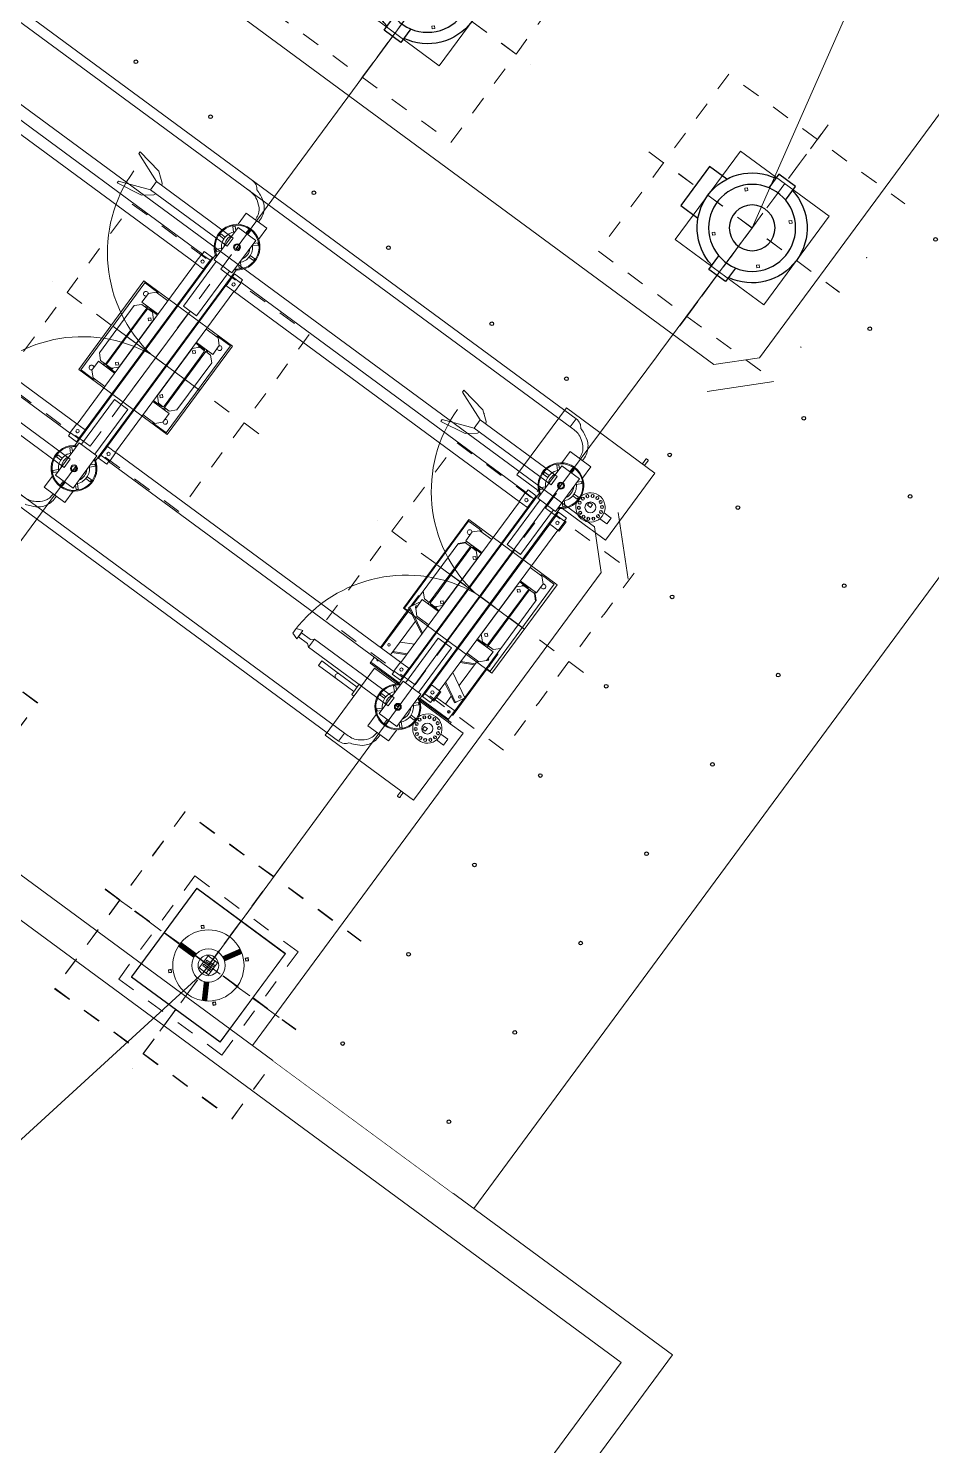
# Model space of a CAD drawing. Header units: metres. Extents: x 432095 to 435012, y 2470938 to 2473256.
# Drawn here: x 433757.95 to 433762.88, y 2471302.39 to 2471310.12 of the extents above; entities that cross this region are included whole.
import ezdxf

# ---------------------------------------------------------------- set-up
doc = ezdxf.new("R2010")
doc.units = ezdxf.units.M
doc.header["$MEASUREMENT"] = 0
doc.set_wipeout_variables(frame=1)
for name, pattern in [('MB D$0$DASHDOT', [1, 0.5, -0.25, 0, -0.25]), ('MB D$0$DASHED', [19.05, 12.7, -6.35]), ('MB D$0$HIDDEN', [0.375, 0.25, -0.125])]:
    doc.linetypes.add(name, pattern=pattern)
for name, color, linetype, lineweight in [('cong trinh tram 110kv', 7, 'Continuous', 5), ('MB D$0$net dut du kien lam', 8, 'MB D$0$HIDDEN', 20), ('MB D$0$TAM TB MOI', 9, 'MB D$0$HIDDEN', 20)]:
    doc.layers.add(name, color=color, linetype=linetype, lineweight=lineweight)
for name, color, linetype in [('MB D$0$1.TB MOI', 3, 'Continuous'), ('MB D$0$4-Net thay', 4, 'Continuous'), ('MB D$0$muong cap', 4, 'Continuous')]:
    doc.layers.add(name, color=color, linetype=linetype)

# ---------------------------------------------------------------- blocks, each defined once
blk = doc.blocks.new('MB D$0$Mong TB')
at = {"layer": 'cong trinh tram 110kv', "linetype": 'MB D$0$HIDDEN', "ltscale": 1.5}
for p, q in [((0, -700.1), (0, 699.9)), ((700, -0.1), (-700, -0.1))]:
    blk.add_line(p, q, dxfattribs=at)
at = {"layer": 'cong trinh tram 110kv', "linetype": 'MB D$0$HIDDEN'}
blk.add_lwpolyline([(-600, -600.1), (600, -600.1), (600, 599.9), (-600, 599.9)], close=True, dxfattribs=at)
at = {"layer": 'cong trinh tram 110kv'}
for points in [[(-300, -300.1), (300, -300.1), (300, 299.9), (-300, 299.9)], [(-150, 160.5), (-139.4, 149.9), (-150, 139.3), (-160.6, 149.9)], [(150, 160.5), (139.4, 149.9), (150, 139.3), (160.6, 149.9)], [(-150, -160.7), (-139.4, -150.1), (-150, -139.5), (-160.6, -150.1)], [(150, -160.7), (139.4, -150.1), (150, -139.5), (160.6, -150.1)]]:
    blk.add_lwpolyline(points, close=True, dxfattribs=at)
blk = doc.blocks.new('*U37')
at = {"color": 8}
blk.add_wipeout([(950, -140), (950, 680), (-250, 680), (-250, -140)], dxfattribs=at).dxf.layer = 'MB D$0$4-Net thay'
at = {"layer": 'MB D$0$4-Net thay', "color": 8}
for centre in [(0, 260), (700, 260)]:
    blk.add_circle(centre, 10, dxfattribs=at)
blk = doc.blocks.new('*U38')
at = {"layer": 'MB D$0$muong cap', "color": 0, "linetype": 'ByBlock', "lineweight": -2, "transparency": 16777216}
for p in [(0, 0), (3618, 0)]:
    blk.add_blockref('*U37', p, dxfattribs=at)
blk.add_blockref('*U37', (2412, 0), dxfattribs=at)
blk.add_blockref('*U37', (1206, 0), dxfattribs=at)
blk = doc.blocks.new('MB D$0$TI')
at = {"layer": 'MB D$0$1.TB MOI', "color": 0, "linetype": 'ByBlock'}
for points in [[(56.6, 230.7), (56.6, 323), (-56.6, 323), (-56.6, 230.7)], [(-269, -132.9), (-386.1, -132.9), (-386.1, 133.1), (-268.9, 133.1)], [(56.6, -230.4), (56.6, -322.6), (-56.6, -322.6), (-56.6, -230.4)]]:
    blk.add_lwpolyline(points, dxfattribs=at)
for centre, radius in [((0, 0.2), 237.4), ((0, 0), 125)]:
    blk.add_circle(centre, radius, dxfattribs=at)
for start, end in [(100.88073, 259.11927), (280.88073, 79.11927)]:
    blk.add_arc((0, 0), 300, start, end, dxfattribs=at)
at = {"layer": 'MB D$0$TAM TB MOI', "linetype": 'MB D$0$DASHDOT', "ltscale": 0.5}
for p, q in [((0, 664.1), (0, -664.1)), ((601.2, 0), (-601.2, 0))]:
    blk.add_line(p, q, dxfattribs=at)
blk = doc.blocks.new('MB D$0$CSV')
at = {"layer": 'cong trinh tram 110kv', "linetype": 'MB D$0$DASHDOT', "ltscale": 0.5}
for p, q in [((0, 445.8), (0, -445.8)), ((619.8, 0), (-619.8, 0))]:
    blk.add_line(p, q, dxfattribs=at)
at = {"layer": 'cong trinh tram 110kv', "linetype": 'MB D$0$DASHED'}
blk.add_lwpolyline([(349.8, -349.8), (349.8, -349.8), (349.8, 349.8), (-349.8, 349.8), (-349.8, -349.8), (349.8, -349.8)], dxfattribs=at)
at = {"layer": 'cong trinh tram 110kv', "linetype": 'ByBlock', "ltscale": 0.1, "const_width": 30}
for points in [[(-45.4, 78.6), (-97.2, 168.3)], [(90.7, 0), (194.4, 0)], [(-45.4, -78.6), (-97.2, -168.3)]]:
    blk.add_lwpolyline(points, dxfattribs=at)
at = {"layer": 'cong trinh tram 110kv', "linetype": 'ByBlock', "ltscale": 0.1}
for points in [[(-30.9, 41.5), (33.1, 41.5), (33.1, -41.5), (-30.9, -41.5)], [(-30.9, -41.5), (-14.4, -41.5), (-14.4, 41.5), (-30.9, 41.5)], [(-30.9, 19), (24.1, 19), (24.1, 9.9), (-30.9, 9.9)], [(-30.9, -19), (24.1, -19), (24.1, -9.9), (-30.9, -9.9)]]:
    blk.add_lwpolyline(points, close=True, dxfattribs=at)
for radius in [194.4, 90.7, 56.4]:
    blk.add_circle((0, 0), radius, dxfattribs=at)
blk = doc.blocks.new('MB D$0$MBA 63')
at = {"layer": 'MB D$0$net dut du kien lam', "color": 0, "linetype": 'ByBlock', "ltscale": 3}
for points in [[(106699.6, 25012.3), (106699.6, 36012.3), (98099.6, 36012.3), (98099.6, 25012.3)], [(106499.6, 25212.3), (106499.6, 35812.3), (98299.6, 35812.3), (98299.6, 25212.3)]]:
    blk.add_lwpolyline(points, close=True, dxfattribs=at)
blk = doc.blocks.new('*U29')
at = {"color": 8}
blk.add_wipeout([(350, -720), (350, 500), (-250, 500), (-250, -720)], dxfattribs=at).dxf.layer = 'MB D$0$4-Net thay'
at = {"layer": 'MB D$0$4-Net thay', "color": 8}
for centre in [(50, 250), (50, -470)]:
    blk.add_circle(centre, 10, dxfattribs=at)
blk = doc.blocks.new('đasa')
at = {"layer": 'MB D$0$muong cap', "color": 0, "linetype": 'ByBlock', "lineweight": -2, "transparency": 16777216}
blk.add_blockref('*U29', (34198.2, 47749.9), dxfattribs=at)
for p in [(33592.2, 47749.9), (34804.2, 47749.9)]:
    blk.add_blockref('*U29', p, dxfattribs=at)
blk.add_blockref('*U29', (35410.2, 47749.9), dxfattribs=at)
blk.add_blockref('*U29', (36016.2, 47749.9), dxfattribs=at)
blk.add_blockref('*U29', (36622.2, 47749.9), dxfattribs=at)
blk.add_blockref('*U29', (37228.2, 47749.9), dxfattribs=at)
blk.add_blockref('*U29', (37834.2, 47749.9), dxfattribs=at)
blk.add_blockref('*U29', (38440.2, 47749.9), dxfattribs=at)
blk.add_blockref('*U29', (39046.2, 47749.9), dxfattribs=at)
blk = doc.blocks.new('MB D$0$DCL2L')
at = {"layer": 'cong trinh tram 110kv', "linetype": 'ByBlock'}
for p, q in [((-1967, 1110), (-2567, 1110)), ((-2567, 1110), (-2567, 655)), ((-2497, 1142), (-2497, 1125)), ((-2497, 1110), (-2497, 1125)), ((-2494, 1145), (-2485, 1145)), ((-2482, 1125), (-2482, 1142)), ((-2482, 1125), (-2482, 1110)), ((-1967, 655), (-1967, 1110)), ((-2125, 930), (-2265, 930)), ((-2265, 853.6), (-2265, 930)), ((-2125, 853.6), (-2125, 930)), ((-70, 930), (-70, 853.6)), ((-70, 930), (70, 930)), ((70, 930), (70, 853.6)), ((-2189, 865), (-2201, 865)), ((-2201, 865), (-2201, 840)), ((-2189, 840), (-2189, 865)), ((6, 865), (-6, 865)), ((-6, 865), (-6, 840)), ((6, 840), (6, 865)), ((-2272.1, 835.6), (-2280.6, 827.1)), ((-2280.6, 827.1), (-2259.2, 805.7)), ((-2255, 818.5), (-2272.1, 835.6)), ((-2255, 840), (-2135, 840)), ((-2255, 620), (-2255, 840)), ((-2135, 840), (-2135, 620)), ((-2117.9, 835.6), (-2135, 818.5)), ((-2130.8, 805.7), (-2109.4, 827.1)), ((-2109.4, 827.1), (-2117.9, 835.6)), ((-1952, 845), (-1967, 845)), ((-1952, 775), (-1967, 775)), ((-1952, 775), (-1952, 845)), ((-1952, 825), (-1867, 825)), ((-1952, 795), (-1867, 795)), ((-1832, 825), (-1867, 825)), ((-1867, 795), (-1832, 795)), ((-1797, 825), (-1832, 825)), ((-1832, 795), (-1797, 795)), ((-1797, 825), (-1712, 825)), ((-1797, 795), (-1712, 795)), ((-1712, 825), (-1712, 795)), ((-1609.4, 777.7), (-1592.6, 763.8)), ((-1609.4, 777.7), (-1592.6, 763.8)), ((-77.1, 835.6), (-85.6, 827.1)), ((-85.6, 827.1), (-64.2, 805.7)), ((-60, 818.5), (-77.1, 835.6)), ((-60, 840), (60, 840)), ((-60, 620), (-60, 840)), ((60, 840), (60, 620)), ((77.1, 835.6), (60, 818.5)), ((64.2, 805.7), (85.6, 827.1)), ((85.6, 827.1), (77.1, 835.6)), ((-2520, 770), (-2520, 730)), ((-2520, 770), (-2472.5, 770)), ((-2520, 730), (-2472.5, 730)), ((-2457.1, 770), (-2450.8, 770)), ((-2457.1, 730), (-2450.8, 730)), ((-2395, 768.7), (-2375.8, 768.7)), ((-2395, 750), (-2395, 768.7)), ((-2375.8, 750), (-2395, 750)), ((-2375.8, 768.7), (-2375.8, 750)), ((-2279.8, 756), (-2310, 756)), ((-2310, 756), (-2310, 744)), ((-2310, 744), (-2279.8, 744)), ((-2195, 750), (-2186, 750)), ((-2195, 741), (-2195, 750)), ((-2186, 741), (-2195, 741)), ((-2186, 750), (-2186, 741)), ((-2080, 756), (-2110.2, 756)), ((-2110.2, 744), (-2080, 744)), ((-2080, 744), (-2080, 756)), ((-1609.4, 722.3), (-1592.6, 736.2)), ((-1609.4, 722.3), (-1592.6, 736.2)), ((-84.8, 756), (-115, 756)), ((-115, 756), (-115, 744)), ((-115, 744), (-84.8, 744)), ((-9, 750), (0, 750)), ((-9, 741), (-9, 750)), ((0, 741), (-9, 741)), ((0, 750), (0, 741)), ((115, 756), (84.8, 756)), ((84.8, 744), (115, 744)), ((115, 744), (115, 756)), ((-2567, 655), (-2480, 655)), ((-2480, 655), (-2480, 647)), ((-2465, 655), (-2480, 655)), ((-2480, 647), (-2465, 647)), ((-2465, 655), (-2276.2, 655)), ((-2465, 647), (-2465, 655)), ((-2465, 647), (-2446, 647)), ((-2458, 641), (-2458, 647)), ((-2445, 641), (-2458, 641)), ((-2458, 641), (-2458, 634)), ((-2458, 634), (-2458, 586)), ((-2446, 647), (-2443, 647)), ((-2265, 641), (-2445, 641)), ((-2443, 647), (-2443, 643)), ((-2265.8, 647), (-2443, 647)), ((-2325, 625), (-2325, 605)), ((-2325, 625), (-2270, 625)), ((-2259.2, 694.3), (-2280.6, 672.9)), ((-2280.6, 672.9), (-2272.1, 664.4)), ((-2272.1, 664.4), (-2255, 681.5)), ((-2270, 625), (-2270, 605)), ((-2265, -646.4), (-2265, 646.4)), ((-2135, 620), (-2255, 620)), ((-2240, 620), (-2240, 317)), ((-2150, 620), (-2150, 317)), ((-2135, 681.5), (-2117.9, 664.4)), ((-2109.4, 672.9), (-2130.8, 694.3)), ((-2125, -646.4), (-2125, 646.4)), ((-1945, 641), (-2125, 641)), ((-1947, 647), (-2124.2, 647)), ((-2065, 625), (-2120, 625)), ((-2120, 605), (-2120, 625)), ((-2117.9, 664.4), (-2109.4, 672.9)), ((-2110, 655), (-2113.8, 655)), ((-2110, 655), (-1967, 655)), ((-2110, 647), (-2110, 655)), ((-2065, 605), (-2065, 625)), ((-1947, 647), (-1932, 647)), ((-1947, 643), (-1947, 647)), ((-1932, 641), (-1945, 641)), ((-1932, 647), (-1932, 641)), ((-1932, 641), (-1932, 634)), ((-1932, 634), (-1932, 608)), ((-130, 625), (-130, 605)), ((-130, 625), (-75, 625)), ((-64.2, 694.3), (-85.6, 672.9)), ((-85.6, 672.9), (-77.1, 664.4)), ((-77.1, 664.4), (-60, 681.5)), ((-75, 625), (-75, 605)), ((-70, 646.4), (-70, -646.4)), ((60, 620), (-60, 620)), ((-45, 620), (-45, 317)), ((45, 620), (45, 317)), ((60, 681.5), (77.1, 664.4)), ((85.6, 672.9), (64.2, 694.3)), ((70, 646.4), (70, -646.4)), ((130, 625), (75, 625)), ((75, 605), (75, 625)), ((77.1, 664.4), (85.6, 672.9)), ((130, 605), (130, 625)), ((-2464, 608.9), (-2458, 613.8)), ((-2464, 606.5), (-2464, 608.9)), ((-2464, 606.5), (-2464, 279.9)), ((-2458, 610.2), (-2462, 607)), ((-2458, 584), (-2458, 586)), ((-2458, 499), (-2458, 584)), ((-2335, 584), (-2458, 584)), ((-2434, 544), (-2437.3, 537.8)), ((-2436, 605), (-2436, 613.9)), ((-2436, 605), (-2428.3, 605)), ((-2434, 544), (-2431.2, 549.3)), ((-2404.9, 528.5), (-2434, 544)), ((-2431.2, 549.3), (-2400.3, 532.8)), ((-2395, 530), (-2395, 584)), ((-2335, 608), (-2325, 608)), ((-2335, 545), (-2335, 608)), ((-2335, 545), (-2328, 545)), ((-2328, 605), (-2326, 605)), ((-2328, 545), (-2328, 605)), ((-2328, 545), (-2326, 545)), ((-2278, 605), (-2326, 605)), ((-2278, 545), (-2326, 545)), ((-2325, 545), (-2325, -545)), ((-2271, 605), (-2278, 605)), ((-2271, 545), (-2278, 545)), ((-2271, 605), (-2269, 605)), ((-2271, 545), (-2271, 605)), ((-2271, 545), (-2269, 545)), ((-2270, 608), (-2265, 608)), ((-2270, 545), (-2270, -545)), ((-2265, 605), (-2269, 605)), ((-2265, 545), (-2269, 545)), ((-2125, 608), (-2120, 608)), ((-2125, 605), (-2121, 605)), ((-2125, 545), (-2121, 545)), ((-2119, 605), (-2121, 605)), ((-2119, 545), (-2121, 545)), ((-2120, -545), (-2120, 545)), ((-2119, 605), (-2119, 545)), ((-2119, 605), (-2112, 605)), ((-2119, 545), (-2112, 545)), ((-2112, 605), (-2064, 605)), ((-2112, 545), (-2064, 545)), ((-2065, 608), (-130, 608)), ((-2065, -545), (-2065, 545)), ((-2062, 605), (-2064, 605)), ((-2062, 545), (-2064, 545)), ((-2062, 605), (-2062, 545)), ((-2062, 545), (-133, 545)), ((-1995, 316.7), (-1995, 545)), ((-1932, 613.8), (-1926, 608.9)), ((-1929.3, 608), (-1932, 610.2)), ((-1932, 283.1), (-1932, 545)), ((-1926, 608.9), (-1926, 608)), ((-1926, 279.9), (-1926, 545)), ((-133, 605), (-131, 605)), ((-133, 545), (-133, 605)), ((-133, 545), (-131, 545)), ((-83, 605), (-131, 605)), ((-83, 545), (-131, 545)), ((-130, 545), (-130, -545)), ((-76, 605), (-83, 605)), ((-76, 545), (-83, 545)), ((-76, 605), (-74, 605)), ((-76, 545), (-76, 605)), ((-76, 545), (-74, 545)), ((-75, 608), (-70, 608)), ((-75, 545), (-75, -545)), ((-70, 605), (-74, 605)), ((-70, 545), (-74, 545)), ((70, 608), (75, 608)), ((70, 605), (74, 605)), ((70, 545), (74, 545)), ((76, 605), (74, 605)), ((76, 545), (74, 545)), ((75, -545), (75, 545)), ((76, 605), (76, 545)), ((76, 605), (83, 605)), ((76, 545), (83, 545)), ((83, 605), (131, 605)), ((83, 545), (131, 545)), ((130, 608), (2075, 608)), ((130, -545), (130, 545)), ((133, 605), (131, 605)), ((133, 545), (131, 545)), ((133, 605), (133, 545)), ((133, 545), (2072, 545)), ((-2460.8, 493.7), (-2459.9, 495.5)), ((-2325, 421.3), (-2460.8, 493.7)), ((-2437.3, 537.8), (-2459.9, 495.5)), ((-2458, 160), (-2458, 492.2)), ((-2325, 485.9), (-2404.9, 528.5)), ((-2400.3, 532.8), (-2402.2, 529.3)), ((-2325, 492.7), (-2400.3, 532.8)), ((-1995, 530), (-2065, 492.7)), ((-1995, 523.2), (-2065, 485.9)), ((-1932, 499), (-1930.1, 495.5)), ((-1929.2, 493.7), (-1932, 492.2)), ((-1929.2, 493.7), (-1930.1, 495.5)), ((-2395, 290), (-2395, 458.6)), ((-2265, 460.7), (-2270, 463.3)), ((-2265, 453.9), (-2270, 456.5)), ((-2265, 389.3), (-2270, 391.9)), ((-2120, 463.3), (-2125, 460.7)), ((-2120, 456.5), (-2125, 453.9)), ((-2120, 391.9), (-2125, 389.3)), ((-1995, 458.6), (-2065, 421.3)), ((-2325, 354), (-2395, 316.7)), ((-2325, 347.2), (-2395, 309.9)), ((-2265, 386), (-2270, 383.3)), ((-2265, 379.2), (-2270, 376.5)), ((-2265, 314.6), (-2270, 311.9)), ((-2150, 317), (-2240, 317)), ((-2200, -317), (-2200, 317)), ((-2120, 383.3), (-2125, 386)), ((-2120, 376.5), (-2125, 379.2)), ((-2120, 311.9), (-2125, 314.6)), ((-1952.1, 293.8), (-2065, 354)), ((-1953.1, 287.5), (-2065, 347.2)), ((45, 317), (-45, 317)), ((0, -317), (0, 317)), ((-2485, 295), (-2480, 295)), ((-2485, -295), (-2485, 295)), ((-2464, 295), (-2480, 295)), ((-2468.8, 277.3), (-2458, 283.1)), ((-2466, 272), (-2468.8, 277.3)), ((-2458, 276.3), (-2466, 272)), ((-2466, 272), (-2462.7, 265.8)), ((-2464, 268.3), (-2464, 195.7)), ((-2462.7, 265.8), (-2458, 257)), ((-2405, 290), (-2435, 260)), ((-2435, 260), (-2435, 200)), ((-2325, 290), (-2405, 290)), ((-2265, 290), (-2270, 290)), ((-2120, 290), (-2125, 290)), ((-1985, 290), (-2065, 290)), ((-1955, 260), (-1985, 290)), ((-1955, 260), (-1955, 200)), ((-1953.9, 290.2), (-1952.1, 293.8)), ((-1924, 272), (-1953.1, 287.5)), ((-1952.1, 293.8), (-1921.2, 277.3)), ((-1927.3, 265.8), (-1949.9, 223.5)), ((-1932, 160), (-1932, 257)), ((-1924, 272), (-1927.3, 265.8)), ((-1926, 295), (-1910, 295)), ((-1926, 195.7), (-1926, 268.3)), ((-1921.2, 277.3), (-1924, 272)), ((-1905, 295), (-1910, 295)), ((-1905, 295), (-1905, -295)), ((-290, 295), (-285, 295)), ((-290, -295), (-290, 295)), ((-219, 295), (-285, 295)), ((-210, 290), (-240, 260)), ((-240, 260), (-240, 200)), ((-208.8, 295), (-219, 295)), ((-130, 290), (-210, 290)), ((-208.8, 295), (-200, 295)), ((-208, 290), (-208, 291)), ((-200, 295), (-200, 290)), ((-70, 290), (-75, 290)), ((75, 290), (70, 290)), ((210, 290), (130, 290)), ((200, 295), (208.8, 295)), ((200, 290), (200, 295)), ((208, 291), (208, 290)), ((208.8, 295), (219, 295)), ((240, 260), (210, 290)), ((219, 295), (285, 295)), ((240, 260), (240, 200)), ((290, 295), (285, 295)), ((290, 295), (290, -295)), ((-2462, 192.9), (-2458, 189.7)), ((-2428, 190), (-2458, 160)), ((-2458, -160), (-2458, 160)), ((-2325, 200), (-2435, 200)), ((-2395, 190), (-2428, 190)), ((-2395, 190), (-2395, 200)), ((-2395, -190), (-2395, 190)), ((-2389, 185), (-2389, 141.5)), ((-2387.5, 190), (-2356, 190)), ((-2384.7, 192.7), (-2384.7, 190)), ((-2336.5, 194), (-2380, 194)), ((-2326, 160), (-2356, 190)), ((-2325, 194), (-2336.5, 194)), ((-2332, 200), (-2332, 198.5)), ((-2326, 160), (-2326, -160)), ((-2265, 200), (-2270, 200)), ((-2265, 194), (-2270, 194)), ((-2120, 200), (-2125, 200)), ((-2120, 194), (-2125, 194)), ((-1955, 200), (-2065, 200)), ((-2053.5, 194), (-2065, 194)), ((-2034, 190), (-2064, 160)), ((-2064, -160), (-2064, 160)), ((-2058, 198.5), (-2058, 200)), ((-2010, 194), (-2053.5, 194)), ((-2040.7, 194), (-2040.7, 183.3)), ((-2002.5, 190), (-2034, 190)), ((-2012.4, 193), (-2012.4, 194)), ((-2001, 141.5), (-2001, 185)), ((-1995, 200), (-1995, 190)), ((-1995, 190), (-1995, -190)), ((-1995, 190), (-1962, 190)), ((-1932, 160), (-1962, 190)), ((-1950.8, 221.7), (-1955, 223.9)), ((-1950.8, 221.7), (-1949.9, 223.5)), ((-1932, 189.7), (-1928, 192.9)), ((-1932, 160), (-1932, -160)), ((-233, 190), (-263, 160)), ((-263, -160), (-263, 160)), ((-130, 200), (-240, 200)), ((-200, 190), (-233, 190)), ((-208, 190), (-208, 200)), ((-200, 190), (-200, 200)), ((-200, -190), (-200, 190)), ((-194, 185), (-194, 141.5)), ((-192.5, 190), (-161, 190)), ((-189.7, 192.7), (-189.7, 190)), ((-141.5, 194), (-185, 194)), ((-131, 160), (-161, 190)), ((-130, 194), (-141.5, 194)), ((-137, 200), (-137, 198.5)), ((-131, 160), (-131, -160)), ((-70, 200), (-75, 200)), ((-70, 194), (-75, 194)), ((75, 200), (70, 200)), ((75, 194), (70, 194)), ((240, 200), (130, 200)), ((141.5, 194), (130, 194)), ((161, 190), (131, 160)), ((131, -160), (131, 160)), ((137, 198.5), (137, 200)), ((185, 194), (141.5, 194)), ((154.3, 194), (154.3, 183.3)), ((192.5, 190), (161, 190)), ((182.6, 193), (182.6, 194)), ((194, 141.5), (194, 185)), ((200, 200), (200, 190)), ((200, 190), (200, -190)), ((200, 190), (233, 190)), ((208, 200), (208, 190)), ((263, 160), (233, 190)), ((263, 160), (263, -160)), ((-2393.5, 137), (-2395, 137)), ((-2389, 141.5), (-2389, -141.5)), ((-2325, 154), (-2326, 154)), ((-2265, 154), (-2270, 154)), ((-2120, 154), (-2125, 154)), ((-2064, 154), (-2065, 154)), ((-2001, -141.5), (-2001, 141.5)), ((-1995, 137), (-1996.5, 137)), ((-198.5, 137), (-200, 137)), ((-194, 141.5), (-194, -141.5)), ((-130, 154), (-131, 154)), ((-70, 154), (-75, 154)), ((75, 154), (70, 154)), ((131, 154), (130, 154)), ((194, -141.5), (194, 141.5)), ((200, 137), (198.5, 137)), ((-1910, 0), (-2490, 0)), ((290, 0), (-290, 0)), ((-2395, -137), (-2393.5, -137)), ((-2389, -141.5), (-2389, -185)), ((-2326, -154), (-2325, -154)), ((-2270, -154), (-2265, -154)), ((-2125, -154), (-2120, -154)), ((-2065, -154), (-2064, -154)), ((-2001, -185), (-2001, -141.5)), ((-1996.5, -137), (-1995, -137)), ((-200, -137), (-198.5, -137)), ((-194, -141.5), (-194, -185)), ((-131, -154), (-130, -154)), ((-75, -154), (-70, -154)), ((70, -154), (75, -154)), ((130, -154), (131, -154)), ((194, -185), (194, -141.5)), ((198.5, -137), (200, -137)), ((-2458, -160), (-2428, -190)), ((-2458, -165), (-2458, -160)), ((-2423, -200), (-2458, -165)), ((-2435, -260), (-2435, -200)), ((-2435, -200), (-2325, -200)), ((-2395, -190), (-2428, -190)), ((-2395, -200), (-2395, -190)), ((-2387.5, -190), (-2356, -190)), ((-2380, -194), (-2336.5, -194)), ((-2377.6, -193), (-2377.6, -194)), ((-2356, -190), (-2326, -160)), ((-2349.3, -194), (-2349.3, -183.3)), ((-2336.5, -194), (-2325, -194)), ((-2332, -198.5), (-2332, -200)), ((-2270, -194), (-2265, -194)), ((-2270, -200), (-2265, -200)), ((-2125, -194), (-2120, -194)), ((-2125, -200), (-2120, -200)), ((-2065, -194), (-2053.5, -194)), ((-2065, -200), (-1955, -200)), ((-2064, -160), (-2034, -190)), ((-2058, -200), (-2058, -198.5)), ((-2053.5, -194), (-2010, -194)), ((-2002.5, -190), (-2034, -190)), ((-2005.3, -192.7), (-2005.3, -190)), ((-1995, -190), (-1995, -200)), ((-1995, -190), (-1962, -190)), ((-1967, -200), (-1932, -165)), ((-1962, -190), (-1932, -160)), ((-1955, -260), (-1955, -200)), ((-1932, -165), (-1932, -160)), ((-263, -160), (-233, -190)), ((-240, -260), (-240, -200)), ((-240, -200), (-130, -200)), ((-200, -190), (-233, -190)), ((-208, -200), (-208, -190)), ((-200, -200), (-200, -190)), ((-192.5, -190), (-161, -190)), ((-185, -194), (-141.5, -194)), ((-182.6, -193), (-182.6, -194)), ((-161, -190), (-131, -160)), ((-154.3, -194), (-154.3, -183.3)), ((-141.5, -194), (-130, -194)), ((-137, -198.5), (-137, -200)), ((-75, -194), (-70, -194)), ((-75, -200), (-70, -200)), ((70, -194), (75, -194)), ((70, -200), (75, -200)), ((130, -194), (141.5, -194)), ((130, -200), (240, -200)), ((131, -160), (161, -190)), ((137, -200), (137, -198.5)), ((141.5, -194), (185, -194)), ((192.5, -190), (161, -190)), ((189.7, -192.7), (189.7, -190)), ((200, -190), (200, -200)), ((200, -190), (233, -190)), ((208, -190), (208, -200)), ((233, -190), (263, -160)), ((240, -260), (240, -200)), ((-2485, -295), (-2480, -295)), ((-2414, -295), (-2480, -295)), ((-2435, -260), (-2405, -290)), ((-2403.8, -295), (-2414, -295)), ((-2405, -290), (-2325, -290)), ((-2395, -295), (-2403.8, -295)), ((-2403, -291), (-2403, -290)), ((-2395, -290), (-2395, -295)), ((-2270, -290), (-2265, -290)), ((-2125, -290), (-2120, -290)), ((-2065, -290), (-1985, -290)), ((-1995, -295), (-1995, -290)), ((-1986.2, -295), (-1995, -295)), ((-1987, -290), (-1987, -291)), ((-1986.2, -295), (-1976, -295)), ((-1985, -290), (-1955, -260)), ((-1976, -295), (-1910, -295)), ((-1905, -295), (-1910, -295)), ((-290, -295), (-285, -295)), ((-219, -295), (-285, -295)), ((-240, -260), (-210, -290)), ((-208.8, -295), (-219, -295)), ((-210, -290), (-130, -290)), ((-200, -295), (-208.8, -295)), ((-208, -291), (-208, -290)), ((-200, -290), (-200, -295)), ((-75, -290), (-70, -290)), ((70, -290), (75, -290)), ((130, -290), (210, -290)), ((200, -295), (200, -290)), ((208.8, -295), (200, -295)), ((208, -290), (208, -291)), ((208.8, -295), (219, -295)), ((210, -290), (240, -260)), ((219, -295), (285, -295)), ((290, -295), (285, -295)), ((-2240, -317), (-2150, -317)), ((-2240, -620), (-2240, -317)), ((-2150, -620), (-2150, -317)), ((-45, -317), (45, -317)), ((-45, -620), (-45, -317)), ((45, -620), (45, -317)), ((-2335, -545), (-2335, -608)), ((-2328, -545), (-2335, -545)), ((-2325, -608), (-2335, -608)), ((-2328, -545), (-2326, -545)), ((-2328, -605), (-2328, -545)), ((-2328, -605), (-2326, -605)), ((-2278, -545), (-2326, -545)), ((-2278, -605), (-2326, -605)), ((-2325, -605), (-2325, -625)), ((-2271, -545), (-2278, -545)), ((-2271, -605), (-2278, -605)), ((-2271, -545), (-2269, -545)), ((-2271, -605), (-2271, -545)), ((-2271, -605), (-2269, -605)), ((-2270, -605), (-2270, -625)), ((-2265, -608), (-2270, -608)), ((-2265, -545), (-2269, -545)), ((-2265, -605), (-2269, -605)), ((-2125, -545), (-2121, -545)), ((-2125, -605), (-2121, -605)), ((-2120, -608), (-2125, -608)), ((-2119, -545), (-2121, -545)), ((-2119, -605), (-2121, -605)), ((-2120, -625), (-2120, -605)), ((-2119, -545), (-2119, -605)), ((-2119, -545), (-2112, -545)), ((-2119, -605), (-2112, -605)), ((-2112, -545), (-2064, -545)), ((-2112, -605), (-2064, -605)), ((-2065, -625), (-2065, -605)), ((-130, -608), (-2065, -608)), ((-2062, -545), (-2064, -545)), ((-2062, -605), (-2064, -605)), ((-2062, -545), (-2062, -605)), ((-133, -545), (-2062, -545)), ((-133, -545), (-131, -545)), ((-133, -605), (-133, -545)), ((-133, -605), (-131, -605)), ((-83, -545), (-131, -545)), ((-83, -605), (-131, -605)), ((-130, -605), (-130, -625)), ((-76, -545), (-83, -545)), ((-76, -605), (-83, -605)), ((-76, -545), (-74, -545)), ((-76, -605), (-76, -545)), ((-76, -605), (-74, -605)), ((-75, -605), (-75, -625)), ((-70, -608), (-75, -608)), ((-70, -545), (-74, -545)), ((-70, -605), (-74, -605)), ((70, -545), (74, -545)), ((70, -605), (74, -605)), ((75, -608), (70, -608)), ((76, -545), (74, -545)), ((76, -605), (74, -605)), ((75, -625), (75, -605)), ((76, -545), (76, -605)), ((76, -545), (83, -545)), ((76, -605), (83, -605)), ((83, -545), (131, -545)), ((83, -605), (131, -605)), ((130, -625), (130, -605)), ((2075, -608), (130, -608)), ((133, -545), (131, -545)), ((133, -605), (131, -605)), ((133, -545), (133, -605)), ((2072, -545), (133, -545)), ((-2567, -1110), (-2567, -655)), ((-2567, -655), (-2480, -655)), ((-2465, -655), (-2480, -655)), ((-2465, -655), (-2276.2, -655)), ((-2325, -625), (-2270, -625)), ((-2272.1, -664.4), (-2280.6, -672.9)), ((-2280.6, -672.9), (-2259.2, -694.3)), ((-2255, -681.5), (-2272.1, -664.4)), ((-2255, -620), (-2135, -620)), ((-2255, -840), (-2255, -620)), ((-2135, -620), (-2135, -840)), ((-2117.9, -664.4), (-2135, -681.5)), ((-2130.8, -694.3), (-2109.4, -672.9)), ((-2065, -625), (-2120, -625)), ((-2109.4, -672.9), (-2117.9, -664.4)), ((-2110, -655), (-2113.8, -655)), ((-2110, -647), (-2110, -655)), ((-2110, -655), (-1967, -655)), ((-1967, -655), (-1967, -1110)), ((-1627.8, -722.3), (-1459.9, -656.6)), ((-1627.8, -722.3), (-1459.9, -656.6)), ((-130, -625), (-75, -625)), ((-77.1, -664.4), (-85.6, -672.9)), ((-85.6, -672.9), (-64.2, -694.3)), ((-60, -681.5), (-77.1, -664.4)), ((-60, -620), (60, -620)), ((-60, -840), (-60, -620)), ((60, -620), (60, -840)), ((77.1, -664.4), (60, -681.5)), ((64.2, -694.3), (85.6, -672.9)), ((130, -625), (75, -625)), ((85.6, -672.9), (77.1, -664.4)), ((567.2, -722.3), (735.1, -656.6)), ((-2520, -770), (-2520, -730)), ((-2520, -730), (-2472.5, -730)), ((-2520, -770), (-2472.5, -770)), ((-2457.1, -730), (-2450.8, -730)), ((-2457.1, -770), (-2450.8, -770)), ((-2375.8, -750), (-2395, -750)), ((-2395, -750), (-2395, -768.7)), ((-2395, -768.7), (-2375.8, -768.7)), ((-2375.8, -768.7), (-2375.8, -750)), ((-2279.8, -744), (-2310, -744)), ((-2310, -744), (-2310, -756)), ((-2310, -756), (-2279.8, -756)), ((-2195, -741), (-2186, -741)), ((-2195, -750), (-2195, -741)), ((-2186, -750), (-2195, -750)), ((-2186, -741), (-2186, -750)), ((-2080, -744), (-2110.2, -744)), ((-2110.2, -756), (-2080, -756)), ((-2080, -756), (-2080, -744)), ((-84.8, -744), (-115, -744)), ((-115, -744), (-115, -756)), ((-115, -756), (-84.8, -756)), ((-9, -741), (0, -741)), ((-9, -750), (-9, -741)), ((0, -750), (-9, -750)), ((0, -741), (0, -750)), ((115, -744), (84.8, -744)), ((84.8, -756), (115, -756)), ((115, -756), (115, -744)), ((-2259.2, -805.7), (-2280.6, -827.1)), ((-2280.6, -827.1), (-2272.1, -835.6)), ((-2272.1, -835.6), (-2255, -818.5)), ((-2135, -840), (-2255, -840)), ((-2201, -840), (-2201, -865)), ((-2189, -865), (-2189, -840)), ((-2135, -818.5), (-2117.9, -835.6)), ((-2109.4, -827.1), (-2130.8, -805.7)), ((-2117.9, -835.6), (-2109.4, -827.1)), ((-1627.8, -777.7), (-1459.9, -843.4)), ((-1627.8, -777.7), (-1459.9, -843.4)), ((-64.2, -805.7), (-85.6, -827.1)), ((-85.6, -827.1), (-77.1, -835.6)), ((-77.1, -835.6), (-60, -818.5)), ((60, -840), (-60, -840)), ((-6, -840), (-6, -865)), ((6, -865), (6, -840)), ((60, -818.5), (77.1, -835.6)), ((85.6, -827.1), (64.2, -805.7)), ((77.1, -835.6), (85.6, -827.1)), ((567.2, -777.7), (735.1, -843.4)), ((-2265, -930), (-2265, -853.6)), ((-2201, -865), (-2189, -865)), ((-2125, -930), (-2125, -853.6)), ((-70, -853.6), (-70, -930)), ((-6, -865), (6, -865)), ((70, -853.6), (70, -930)), ((-2125, -930), (-2265, -930)), ((-70, -930), (70, -930)), ((-1967, -1110), (-2567, -1110)), ((-2497, -1110), (-2497, -1125)), ((-2497, -1142), (-2497, -1125)), ((-2494, -1145), (-2485, -1145)), ((-2482, -1125), (-2482, -1110)), ((-2482, -1125), (-2482, -1142))]:
    blk.add_line(p, q, dxfattribs=at)
for points in [[(2595.4, 1093.2), (2595.4, 1038.2), (-2045.9, 1038.2), (-2045.9, 1093.2)], [(-1609.4, 777.7), (-1609.4, 722.3), (-2148.9, 722.3), (-2148.9, 777.7)], [(-1609.4, 777.7), (-1609.4, 722.3), (-2148.9, 722.3), (-2148.9, 777.7)], [(-1494.6, 766.9), (-1494.6, 735.4), (-1531.5, 722.3), (-1531.5, 777.7)], [(-1494.6, 766.9), (-1494.6, 735.4), (-1531.5, 722.3), (-1531.5, 777.7)], [(585.6, 777.7), (585.6, 722.3), (46.1, 722.3), (46.1, 777.7)], [(-2148.9, -722.3), (-2148.9, -777.7), (-1627.8, -777.7), (-1627.8, -722.3)], [(-2148.9, -722.3), (-2148.9, -777.7), (-1627.8, -777.7), (-1627.8, -722.3)], [(46.1, -722.3), (46.1, -777.7), (567.2, -777.7), (567.2, -722.3)], [(2595.4, -1093.2), (2595.4, -1038.2), (-2045.9, -1038.2), (-2045.9, -1093.2)]]:
    blk.add_lwpolyline(points, close=True, dxfattribs=at)
for points in [[(-1592.6, 763.8), (-1531.5, 763.8), (-1531.5, 736.2), (-1592.6, 736.2)], [(-1592.6, 763.8), (-1531.5, 763.8), (-1531.5, 736.2), (-1592.6, 736.2)], [(-1459.9, -656.6), (-1459.9, -644.5), (-1605.8, -669.4), (-1659, -710.4), (-1664.7, -722.3)], [(-1459.9, -656.6), (-1459.9, -644.5), (-1605.8, -669.4), (-1659, -710.4), (-1664.7, -722.3)], [(735.1, -656.6), (735.1, -644.5), (589.2, -669.4), (536, -710.4), (530.3, -722.3)], [(-1459.9, -843.4), (-1459.9, -855.5), (-1605.8, -830.6), (-1659, -789.6), (-1664.7, -777.7)], [(-1459.9, -843.4), (-1459.9, -855.5), (-1605.8, -830.6), (-1659, -789.6), (-1664.7, -777.7)], [(735.1, -843.4), (735.1, -855.5), (589.2, -830.6), (536, -789.6), (530.3, -777.7)]]:
    blk.add_lwpolyline(points, dxfattribs=at)
for centre, radius in [((-2444.6, 789.6), 8.5), ((-2422.6, 807.2), 8.5), ((-2395, 750), 30), ((-2395, 813.5), 8.5), ((-2367.4, 807.2), 8.5), ((-2345.4, 789.6), 8.5), ((-2456.9, 764.1), 8.5), ((-2456.9, 735.9), 8.5), ((-2444.6, 710.4), 8.5), ((-2422.6, 692.8), 8.5), ((-2367.4, 692.8), 8.5), ((-2345.4, 710.4), 8.5), ((-2333.1, 764.1), 8.5), ((-2333.1, 735.9), 8.5), ((-2195, 750), 19), ((-2195, 750), 14), ((0, 750), 19), ((0, 750), 14), ((-2395, 686.5), 8.5), ((-2435, 607), 7), ((-2300, 575), 9), ((-2090, 575), 9), ((-105, 575), 9), ((105, 575), 9), ((-2435, 506), 7), ((-1955, 506), 7), ((-2300, -575), 9), ((-2090, -575), 9), ((-105, -575), 9), ((105, -575), 9), ((-2422.6, -692.8), 8.5), ((-2395, -686.5), 8.5), ((-2367.4, -692.8), 8.5), ((-2456.9, -735.9), 8.5), ((-2456.9, -764.1), 8.5), ((-2444.6, -710.4), 8.5), ((-2395, -750), 30), ((-2345.4, -710.4), 8.5), ((-2333.1, -735.9), 8.5), ((-2333.1, -764.1), 8.5), ((-2195, -750), 19), ((-2195, -750), 14), ((0, -750), 19), ((0, -750), 14), ((-2444.6, -789.6), 8.5), ((-2422.6, -807.2), 8.5), ((-2395, -813.5), 8.5), ((-2367.4, -807.2), 8.5), ((-2345.4, -789.6), 8.5)]:
    blk.add_circle(centre, radius, dxfattribs=at)
for centre, radius, start, end in [((-2494, 1142), 3, 90, 180), ((-2485, 1142), 3, 0, 90), ((-2195, 750), 125, 298.6854, 241.3146), ((-2195, 750), 120, 300, 240), ((0, 750), 125, 298.6854, 241.3146), ((0, 750), 120, 300, 240), ((-2395, 750), 80, 15.90472, 344.09528), ((-2452.2, 777.6), 9, 23.36034, 92.35394), ((-2434.6, 799.6), 9, 190.5032, 259.4968), ((-2434.6, 799.6), 9, 357.64606, 66.63966), ((-2409.1, 811.9), 9, 164.78892, 233.78251), ((-2409.1, 811.9), 9, 331.93177, 40.92537), ((-2380.9, 811.9), 9, 139.07463, 208.06823), ((-2380.9, 811.9), 9, 306.21749, 15.21108), ((-2355.4, 799.6), 9, 113.36034, 182.35394), ((-2355.4, 799.6), 9, 280.5032, 349.4968), ((-2337.8, 777.6), 9, 87.64606, 156.63966), ((-2195, 750), 85, 134.90087, 225.09913), ((-2195, 750), 70.1, 148.85988, 211.14012), ((-2195, 750), 85, 314.90087, 45.09913), ((-2195, 750), 70.1, 328.85988, 31.14012), ((-1832, 810), 15, 270, 90), ((0, 750), 85, 134.90087, 225.09913), ((0, 750), 70.1, 148.85988, 211.14012), ((0, 750), 85, 314.90087, 45.09913), ((0, 750), 70.1, 328.85988, 31.14012), ((-2458.5, 750), 9, 49.07463, 118.06823), ((-2458.5, 750), 9, 241.93177, 310.92537), ((-2452.2, 777.6), 9, 216.21749, 285.21108), ((-2452.2, 722.4), 9, 74.78892, 143.78251), ((-2452.2, 722.4), 9, 267.64606, 336.63966), ((-2434.6, 700.4), 9, 100.5032, 169.4968), ((-2434.6, 700.4), 9, 293.36034, 2.35394), ((-2355.4, 700.4), 9, 177.64606, 246.63966), ((-2355.4, 700.4), 9, 10.5032, 79.4968), ((-2337.8, 722.4), 9, 203.36034, 272.35394), ((-2337.8, 777.6), 9, 254.78892, 323.78251), ((-2337.8, 722.4), 9, 36.21749, 105.21108), ((-2331.5, 750), 9, 61.93177, 130.92537), ((-2331.5, 750), 9, 229.07463, 298.06823), ((-2260.4, 760.6), 766.4, 277.08925, 359.25049), ((-2260.4, 760.6), 766.4, 277.08925, 359.25049), ((-65.4, 760.6), 766.4, 277.08925, 359.25049), ((-2445, 643), 2, 270, 0), ((-2409.1, 688.1), 9, 126.21749, 195.21108), ((-2409.1, 688.1), 9, 319.07463, 28.06823), ((-2380.9, 688.1), 9, 151.93177, 220.92537), ((-2380.9, 688.1), 9, 344.78892, 53.78251), ((-1945, 643), 2, 180, 270), ((-2300, 590), 7, 246.78725, 293.21275), ((-2090, 590), 7, 246.78725, 293.21275), ((-1955, 607), 7, 8.21321, 171.78679), ((-105, 590), 7, 246.78725, 293.21275), ((105, 590), 7, 246.78725, 293.21275), ((-2403.9, 530.2), 2, 241.92751, 331.92751), ((-2435, 250), 7, 90, 270), ((-1955, 250), 7, 270, 90), ((-1952.2, 289.3), 2, 151.92751, 241.92751), ((-250, 250), 13, 39.71514, 320.28486), ((-219, 291), 11, 0, 21.32369), ((219, 291), 11, 158.67631, 180), ((250, 250), 13, 219.71514, 140.28486), ((-2380, 185), 9, 90, 180), ((-2336.5, 198.5), 4.5, 270, 0), ((-2053.5, 198.5), 4.5, 180, 270), ((-2010, 185), 9, 0, 90), ((-185, 185), 9, 90, 180), ((-141.5, 198.5), 4.5, 270, 0), ((141.5, 198.5), 4.5, 180, 270), ((185, 185), 9, 0, 90), ((-2393.5, 141.5), 4.5, 270, 0), ((-1996.5, 141.5), 4.5, 180, 270), ((-198.5, 141.5), 4.5, 270, 0), ((198.5, 141.5), 4.5, 180, 270), ((-2260.5, -760.6), 766.5, 0.731, 82.90839), ((-2260.5, -760.6), 766.5, 0.731, 82.90839), ((-65.5, -760.6), 766.5, 0.731, 82.90839), ((-2393.5, -141.5), 4.5, 0, 90), ((-1996.5, -141.5), 4.5, 90, 180), ((-198.5, -141.5), 4.5, 0, 90), ((198.5, -141.5), 4.5, 90, 180), ((-2380, -185), 9, 180, 270), ((-2336.5, -198.5), 4.5, 0, 90), ((-2053.5, -198.5), 4.5, 90, 180), ((-2010, -185), 9, 270, 0), ((-185, -185), 9, 180, 270), ((-141.5, -198.5), 4.5, 0, 90), ((141.5, -198.5), 4.5, 90, 180), ((185, -185), 9, 270, 0), ((-2445, -250), 13, 39.71514, 320.28486), ((-2414, -291), 11, 338.67631, 0), ((-1976, -291), 11, 180, 201.32369), ((-1945, -250), 13, 219.71514, 140.28486), ((-250, -250), 13, 39.71514, 320.28486), ((-219, -291), 11, 338.67631, 0), ((219, -291), 11, 180, 201.32369), ((250, -250), 13, 219.71514, 140.28486), ((-2300, -590), 7, 66.78725, 113.21275), ((-2090, -590), 7, 66.78725, 113.21275), ((-105, -590), 7, 66.78725, 113.21275), ((105, -590), 7, 66.78725, 113.21275), ((-2395, -750), 80, 15.90472, 344.09528), ((-2434.6, -700.4), 9, 357.64606, 66.63966), ((-2409.1, -688.1), 9, 164.78892, 233.78251), ((-2409.1, -688.1), 9, 331.93177, 40.92537), ((-2380.9, -688.1), 9, 139.07463, 208.06823), ((-2380.9, -688.1), 9, 306.21749, 15.21108), ((-2355.4, -700.4), 9, 113.36034, 182.35394), ((-2195, -750), 125, 118.6854, 61.3146), ((-2195, -750), 120, 120, 60), ((-2195, -750), 85, 134.90087, 225.09913), ((-2195, -750), 85, 314.90087, 45.09913), ((0, -750), 125, 118.6854, 61.3146), ((0, -750), 120, 120, 60), ((0, -750), 85, 134.90087, 225.09913), ((0, -750), 85, 314.90087, 45.09913), ((-2458.5, -750), 9, 49.07463, 118.06823), ((-2458.5, -750), 9, 241.93177, 310.92537), ((-2452.2, -722.4), 9, 216.21749, 285.21108), ((-2452.2, -777.6), 9, 74.78892, 143.78251), ((-2452.2, -722.4), 9, 23.36034, 92.35394), ((-2434.6, -700.4), 9, 190.5032, 259.4968), ((-2355.4, -700.4), 9, 280.5032, 349.4968), ((-2337.8, -722.4), 9, 87.64606, 156.63966), ((-2337.8, -722.4), 9, 254.78892, 323.78251), ((-2337.8, -777.6), 9, 36.21749, 105.21108), ((-2331.5, -750), 9, 61.93177, 130.92537), ((-2331.5, -750), 9, 229.07463, 298.06823), ((-2195, -750), 70.1, 148.85988, 211.14012), ((-2195, -750), 70.1, 328.85988, 31.14012), ((0, -750), 70.1, 148.85988, 211.14012), ((0, -750), 70.1, 328.85988, 31.14012), ((-2452.2, -777.6), 9, 267.64606, 336.63966), ((-2434.6, -799.6), 9, 100.5032, 169.4968), ((-2434.6, -799.6), 9, 293.36034, 2.35394), ((-2409.1, -811.9), 9, 126.21749, 195.21108), ((-2409.1, -811.9), 9, 319.07463, 28.06823), ((-2380.9, -811.9), 9, 151.93177, 220.92537), ((-2380.9, -811.9), 9, 344.78892, 53.78251), ((-2355.4, -799.6), 9, 177.64606, 246.63966), ((-2355.4, -799.6), 9, 10.5032, 79.4968), ((-2337.8, -777.6), 9, 203.36034, 272.35394), ((-2494, -1142), 3, 180, 270), ((-2485, -1142), 3, 270, 0)]:
    blk.add_arc(centre, radius, start, end, dxfattribs=at)
for centre, major_axis, ratio, start_param, end_param in [((-2462, 608.2), (1.9, 1.9), 0.325227, 2.827155, 4.397952), ((-2462, 194.1), (-1.9, 1.9), 0.325227, 0.314437, 1.885234), ((-2033.6, 184), (0, 6), 0.707107, 0.096272, 1.134688), ((-2014.5, 193), (0, 3), 0.707107, 3.141593, 4.712389), ((-1928, 194.1), (1.9, 1.9), 0.325227, 4.397952, 5.968748), ((161.4, 184), (0, -6), 0.707107, 3.237864, 4.27628), ((180.5, 193), (0, -3), 0.707107, 0, 1.570796), ((-2375.5, -193), (0, 3), 0.707107, 0, 1.570796), ((-2356.4, -184), (0, 6), 0.707107, 3.237864, 4.27628), ((-180.5, -193), (0, -3), 0.707107, 3.141593, 4.712389), ((-161.4, -184), (0, -6), 0.707107, 0.096272, 1.134688)]:
    blk.add_ellipse(centre, major_axis=major_axis, ratio=ratio, start_param=start_param, end_param=end_param, dxfattribs=at)
for points, knots in [([(-2045.9, 1093.2), (-2057.1, 1091.8), (-2077.7, 1089.3), (-2090.9, 1073.5), (-2096.9, 1066.2)], [0, 0, 0, 0, 32.303094, 59.640389, 59.640389, 59.640389, 59.640389]), ([(-2096.9, 1066.2), (-2107.6, 1062.4), (-2134.5, 1052.7), (-2180, 1027.5), (-2207.8, 978), (-2208, 942.8), (-2208, 930.1)], [0, 0, 0, 0, 34.058943, 85.88925, 153.134698, 191.010686, 191.010686, 191.010686, 191.010686]), ([(-2045.9, 1038.2), (-2067.7, 1038.5), (-2102.9, 1039.1), (-2147.5, 1011.4), (-2177.8, 982.4), (-2185.6, 950.2), (-2186.4, 935.3), (-2186.7, 930)], [0, 0, 0, 0, 63.404862, 102.845867, 154.560455, 183.775775, 199.614883, 199.614883, 199.614883, 199.614883]), ([(98.1, 1066.2), (87.4, 1062.4), (60.5, 1052.7), (15, 1027.5), (-12.8, 978), (-13, 942.8), (-13, 930.1)], [0, 0, 0, 0, 34.058943, 85.88925, 153.134698, 191.010686, 191.010686, 191.010686, 191.010686]), ([(149.1, 1038.2), (127.3, 1038.5), (92.1, 1039.1), (47.5, 1011.4), (17.2, 982.4), (9.4, 950.2), (8.6, 935.3), (8.3, 930)], [0, 0, 0, 0, 63.404862, 102.845867, 154.560455, 183.775775, 199.614883, 199.614883, 199.614883, 199.614883]), ([(-2096.9, -1066.2), (-2107.6, -1062.4), (-2134.5, -1052.7), (-2180, -1027.5), (-2207.8, -978), (-2208, -942.8), (-2208, -930.1)], [0, 0, 0, 0, 34.058943, 85.88925, 153.134698, 191.010686, 191.010686, 191.010686, 191.010686]), ([(-2045.9, -1038.2), (-2067.7, -1038.5), (-2102.9, -1039.1), (-2147.5, -1011.4), (-2177.8, -982.4), (-2185.6, -950.2), (-2186.4, -935.3), (-2186.7, -930)], [0, 0, 0, 0, 63.404862, 102.845867, 154.560455, 183.775775, 199.614883, 199.614883, 199.614883, 199.614883]), ([(98.1, -1066.2), (87.4, -1062.4), (60.5, -1052.7), (15, -1027.5), (-12.8, -978), (-13, -942.8), (-13, -930.1)], [0, 0, 0, 0, 34.058943, 85.88925, 153.134698, 191.010686, 191.010686, 191.010686, 191.010686]), ([(149.1, -1038.2), (127.3, -1038.5), (92.1, -1039.1), (47.5, -1011.4), (17.2, -982.4), (9.4, -950.2), (8.6, -935.3), (8.3, -930)], [0, 0, 0, 0, 63.404862, 102.845867, 154.560455, 183.775775, 199.614883, 199.614883, 199.614883, 199.614883]), ([(-2045.9, -1093.2), (-2057.1, -1091.8), (-2077.7, -1089.3), (-2090.9, -1073.5), (-2096.9, -1066.2)], [0, 0, 0, 0, 32.303094, 59.640389, 59.640389, 59.640389, 59.640389]), ([(149.1, -1093.2), (137.9, -1091.8), (117.3, -1089.3), (104.1, -1073.5), (98.1, -1066.2)], [0, 0, 0, 0, 32.303094, 59.640389, 59.640389, 59.640389, 59.640389])]:
    blk.add_open_spline(points, degree=3, knots=knots, dxfattribs=at)

msp = doc.modelspace()

# ---------------------------------------------------------------- linework, layer by layer
at = {"layer": 'cong trinh tram 110kv'}
msp.add_line((433761.076, 2471307.1545), (433759.173, 2471304.5712), dxfattribs=at)
for points in [[(433761.6908, 2471308.2889), (433757.1165, 2471311.6595), (433756.464, 2471310.7739), (433761.0383, 2471307.4033)], [(433763.7006, 2471310.7164), (433761.9397, 2471308.3266)]]:
    msp.add_lwpolyline(points, dxfattribs=at)

# ---------------------------------------------------------------- block references
at = {"layer": 'cong trinh tram 110kv', "zscale": 0.001}
for name, p, xscale, yscale, rotation in [('MB D$0$Mong TB', (433757.1617, 2471306.3153), 0.001000000032834317, 0.001000000032834317, 143.6153590623919), ('MB D$0$Mong TB', (433758.9322, 2471305.0081), 0.001000000032834317, 0.001000000032834317, 143.6153590623919), ('MB D$0$Mong TB', (433758.9328, 2471305.0102), 0.001000000032834317, 0.001000000032834317, 143.6153590623919), ('MB D$0$CSV', (433758.9323, 2471305.0081), -0.001000000032834317, 0.00100000003283925, 323.6153590623919)]:
    msp.add_blockref(name, p, dxfattribs=dict(at, xscale=xscale, yscale=yscale, rotation=rotation))

# ---------------------------------------------------------------- next in the draw order: block references
at = {"layer": 'cong trinh tram 110kv', "xscale": 0.001000000032834317, "yscale": 0.001000000032834317, "zscale": 0.001, "rotation": 143.6153590623919}
msp.add_blockref('*U38', (433761.6036, 2471308.0054), dxfattribs=at)

# ---------------------------------------------------------------- next in the draw order: linework, layer by layer
at = {"layer": 'cong trinh tram 110kv'}
for p, q in [((433760.3803, 2471303.6816), (433764.7701, 2471309.6391)), ((433761.9397, 2471308.3266), (433761.6908, 2471308.2889)), ((433762.018, 2471308.1969), (433761.6545, 2471308.1418)), ((433761.2231, 2471307.1181), (433761.1681, 2471307.4816)), ((433761.076, 2471307.1545), (433761.0383, 2471307.4033))]:
    msp.add_line(p, q, dxfattribs=at)
for points in [[(433762.353, 2471313.359), (433762.353, 2471313.359), (433761.3146, 2471311.9504), (433760.128, 2471310.3408), (433759.0887, 2471308.9298)], [(433764.1233, 2471312.0547), (433764.1233, 2471312.0547), (433762.7257, 2471310.9105), (433761.8992, 2471309.0353), (433760.8558, 2471307.6278), (433758.9063, 2471304.9702), (433756.0747, 2471302.3774)], [(433758.1989, 2471307.7223), (433757.1327, 2471306.2745), (433754.8993, 2471303.2435)]]:
    msp.add_lwpolyline(points, dxfattribs=at)

# ---------------------------------------------------------------- next in the draw order: block references
at = {"layer": 'cong trinh tram 110kv', "zscale": 0.001}
for name, p, xscale, yscale, rotation in [('MB D$0$Mong TB', (433760.128, 2471310.3403), 0.001000000032834317, 0.001000000032834317, 143.6153590623919), ('MB D$0$TI', (433760.128, 2471310.3408), -0.001000000032834317, 0.00100000003283925, 143.6153590623919), ('MB D$0$Mong TB', (433761.8991, 2471309.0352), 0.001000000032834317, 0.001000000032834317, 143.6153590623919), ('MB D$0$TI', (433761.8992, 2471309.0353), -0.001000000032834317, 0.00100000003283925, 143.6153590623919), ('MB D$0$MBA 63', (433790.6662, 2471403.2202), 0.001000000045165598, 0.00100000003283925, 233.6153637256497), ('MB D$0$Mong TB', (433757.1611, 2471306.3131), 0.001000000032834317, 0.001000000032834317, 143.6153590623919)]:
    msp.add_blockref(name, p, dxfattribs=dict(at, xscale=xscale, yscale=yscale, rotation=rotation))

# ---------------------------------------------------------------- next in the draw order: block references
at = {"layer": 'cong trinh tram 110kv', "xscale": 0.001000000045165598, "yscale": 0.00100000003283925, "zscale": 0.001, "rotation": 53.61536372564975}
msp.add_blockref('đasa', (433778.3507, 2471249.0238), dxfattribs=at)

# ---------------------------------------------------------------- next in the draw order: block references
at = {"layer": 'cong trinh tram 110kv', "zscale": 0.001, "rotation": 143.6153590623919}
for name, p, xscale, yscale in [('MB D$0$DCL2L', (433758.6438, 2471308.326), 0.001000000032834317, 0.001000000032834317), ('MB D$0$Mong TB', (433758.6438, 2471308.326), -0.001000000032834317, 0.00100000003283925), ('MB D$0$Mong TB', (433760.4161, 2471307.0226), -0.001000000032834317, 0.00100000003283925)]:
    msp.add_blockref(name, p, dxfattribs=dict(at, xscale=xscale, yscale=yscale))

doc.saveas('drawing.dxf')
